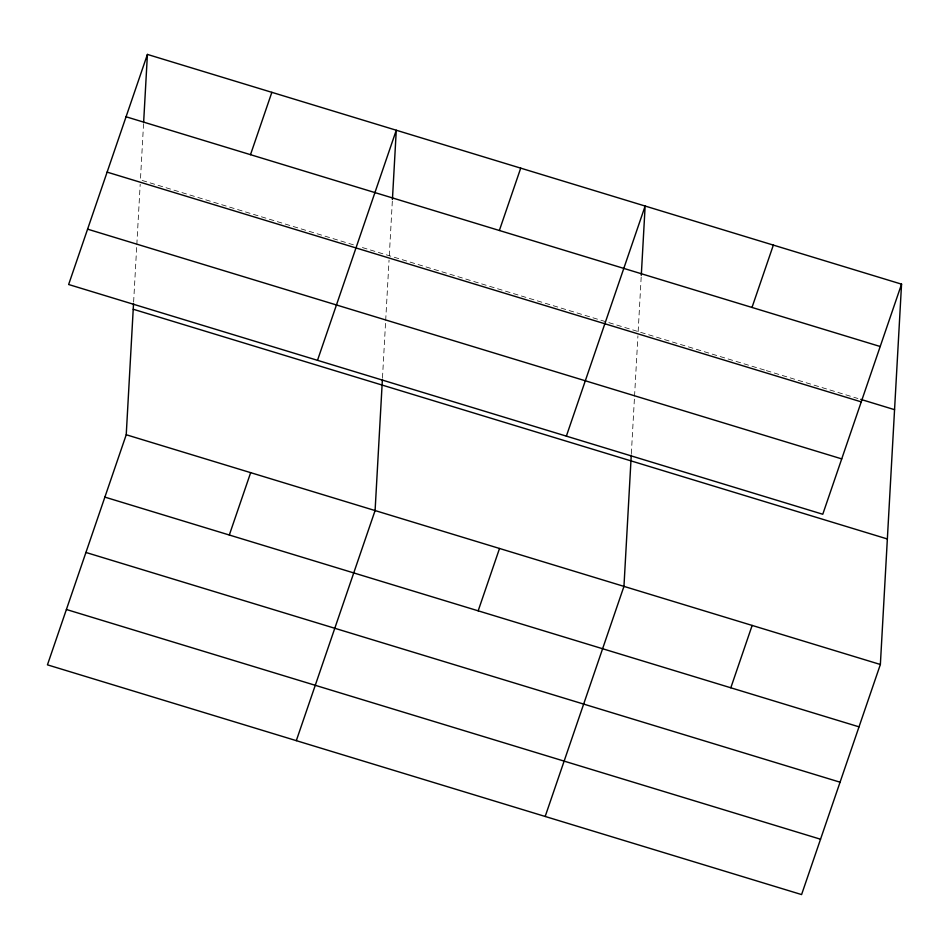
<?xml version="1.0" encoding="UTF-8"?>
<svg xmlns="http://www.w3.org/2000/svg" width="949" height="949" viewBox="0 0 949 949"><rect width="100%" height="100%" fill="white"/><g stroke="black" fill="none" stroke-linecap="round" stroke-linejoin="round"><path stroke-width="0.71" stroke-dasharray="4.75 3.56" d="M133.619 302.055L136.739 246.028M136.822 244.593L140.191 184.236M143.56 123.667L140.428 179.93L355.353 245.411M382.483 377.868L385.602 321.841M385.685 320.394L389.054 260.05M389.292 255.744L392.34 200.927M631.346 453.681L634.466 397.655M634.549 396.207L637.918 335.863M638.155 331.557L641.204 276.74M362.423 247.559L764.941 370.181M766.353 370.608L857.932 398.509"/><path stroke-width="1.42" d="M901.55 284.154L822.771 514.251L68.636 284.51L147.415 54.425L901.55 284.154L880.364 664.49L801.585 894.575L47.45 664.846L126.229 434.749L133.536 303.502M143.643 122.231L147.415 54.425M382.4 379.303L375.092 510.562L296.313 740.659M392.423 199.48L396.279 130.238L317.5 360.323M631.263 455.117L623.956 586.375L545.177 816.472M641.287 275.293L645.142 206.052L566.363 436.137M250.5 154.675L271.853 92.326M229.314 535.011L250.655 472.661M499.364 230.488L520.716 168.139M478.177 610.824L499.518 548.475M751.999 307.452L773.352 245.103M730.813 687.788L752.154 625.427M126.075 116.774L880.197 346.504M860.743 399.363L894.551 409.671M107.118 172.125L861.253 401.866M87.593 229.16L841.727 458.889M133.216 309.244L887.351 538.973M126.229 434.749L880.364 664.49M104.876 497.11L859.011 726.839M85.932 552.46L840.055 782.19M66.406 609.495L820.529 839.224"/></g></svg>
